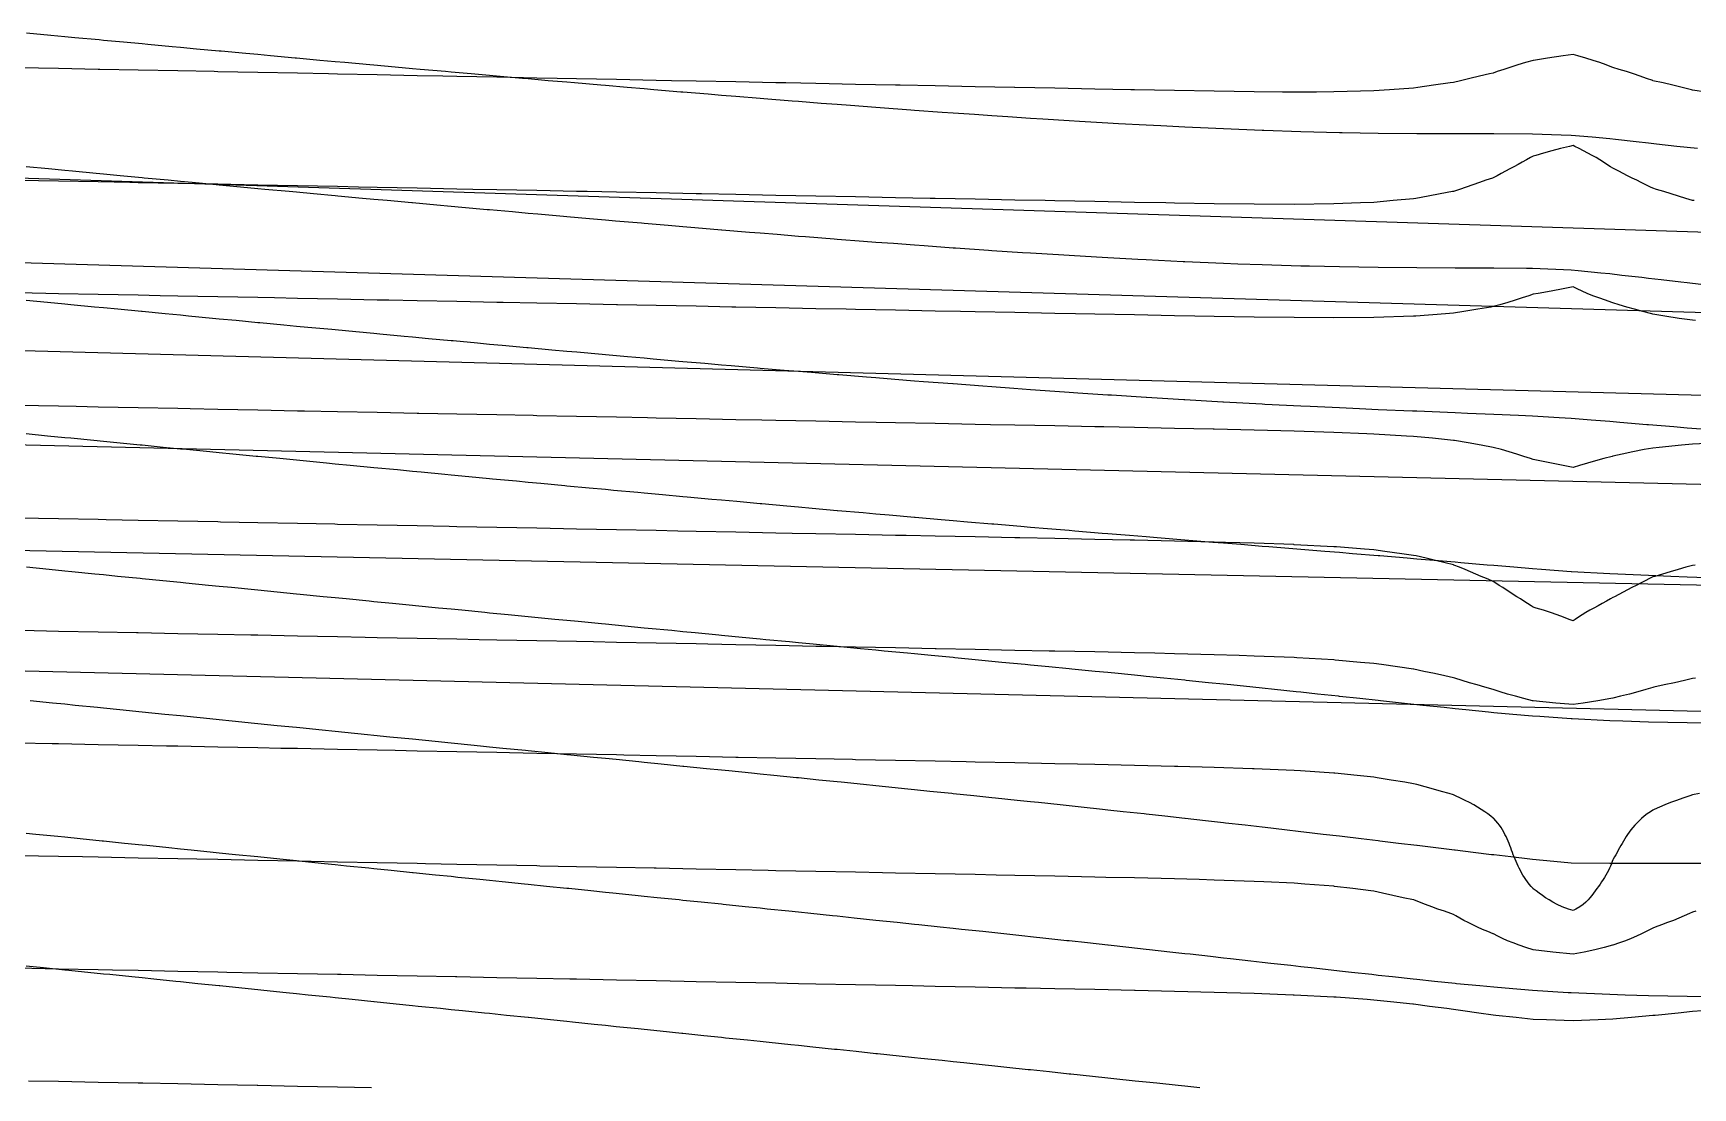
# Model space of a CAD drawing. Header units: metres. Extents: x 0 to 7092, y 40 to 458.
# Drawn here: x 3620.2 to 3710.5, y 40 to 97.4 of the extents above; entities that cross this region are included whole.
import ezdxf

# ---------------------------------------------------------------- set-up
doc = ezdxf.new("R2010")
doc.units = ezdxf.units.M

msp = doc.modelspace()

# ---------------------------------------------------------------- linework, layer by layer
at = {"layer": 'Contour_Level_15'}
msp.add_lwpolyline([(3711.216, 94.174), (3710.469, 94.283), (3710.41, 94.297), (3709.909, 94.42), (3709.394, 94.544), (3708.864, 94.667), (3708.315, 94.79), (3708.301, 94.793), (3707.968, 94.913), (3707.615, 95.036), (3707.25, 95.159), (3706.871, 95.282), (3706.476, 95.405), (3706.132, 95.509), (3706.083, 95.529), (3705.768, 95.652), (3705.43, 95.775), (3705.062, 95.898), (3704.661, 96.021), (3704.226, 96.144), (3703.964, 96.214), (3703.434, 96.144), (3702.578, 96.021), (3701.82, 95.898), (3701.796, 95.894), (3701.376, 95.775), (3700.965, 95.652), (3700.575, 95.529), (3700.203, 95.405), (3699.847, 95.282), (3699.628, 95.204), (3699.422, 95.159), (3698.877, 95.036), (3698.354, 94.913), (3697.851, 94.79), (3697.46, 94.691), (3697.279, 94.667), (3696.381, 94.544), (3695.516, 94.42), (3695.292, 94.388), (3693.977, 94.297), (3693.124, 94.237), (3690.956, 94.178), (3690.01, 94.174), (3688.788, 94.169), (3688.156, 94.174), (3686.62, 94.186), (3684.452, 94.217), (3682.284, 94.254), (3680.116, 94.294), (3679.921, 94.297), (3677.948, 94.335), (3675.779, 94.377), (3673.611, 94.42), (3673.589, 94.42), (3671.443, 94.463), (3669.275, 94.506), (3667.358, 94.544), (3667.107, 94.549), (3664.939, 94.591), (3662.771, 94.634), (3661.138, 94.667), (3660.603, 94.677), (3658.435, 94.72), (3656.267, 94.763), (3654.92, 94.79), (3654.099, 94.806), (3651.931, 94.849), (3649.763, 94.892), (3648.701, 94.913), (3647.595, 94.935), (3645.427, 94.978), (3643.258, 95.021), (3642.483, 95.036), (3641.09, 95.064), (3638.922, 95.107), (3636.754, 95.149), (3636.265, 95.159), (3634.586, 95.192), (3632.418, 95.235), (3630.25, 95.278), (3630.047, 95.282), (3628.082, 95.321), (3625.914, 95.364), (3623.828, 95.405), (3623.746, 95.407), (3621.578, 95.45), (3619.41, 95.493)], dxfattribs=at)
at = {"layer": 'Contour_Level_16'}
for points in [[(3710.731, 91.096), (3710.17, 91.156), (3709.608, 91.219), (3708.504, 91.342), (3708.068, 91.391), (3707.393, 91.465), (3706.274, 91.589), (3705.967, 91.622), (3705, 91.712), (3703.866, 91.816), (3703.312, 91.835), (3701.765, 91.886), (3699.664, 91.893), (3697.563, 91.892), (3695.462, 91.9), (3693.361, 91.922), (3691.411, 91.958), (3691.26, 91.961), (3689.159, 92.015), (3687.148, 92.081), (3687.057, 92.084), (3684.956, 92.167), (3684.123, 92.204), (3682.855, 92.261), (3681.546, 92.327), (3680.754, 92.367), (3679.24, 92.45), (3678.653, 92.483), (3677.117, 92.574), (3676.552, 92.607), (3675.125, 92.697), (3674.451, 92.739), (3673.229, 92.82), (3672.35, 92.878), (3671.41, 92.943), (3670.249, 93.023), (3669.65, 93.066), (3668.148, 93.174), (3667.94, 93.189), (3666.278, 93.312), (3666.046, 93.329), (3664.655, 93.435), (3663.945, 93.49), (3663.061, 93.559), (3661.844, 93.654), (3661.492, 93.682), (3659.948, 93.805), (3659.743, 93.821), (3658.43, 93.928), (3657.642, 93.992), (3656.928, 94.051), (3655.541, 94.166), (3655.441, 94.174), (3653.974, 94.297), (3653.44, 94.342), (3652.52, 94.42), (3651.339, 94.521), (3651.076, 94.544), (3649.646, 94.667), (3649.238, 94.702), (3648.227, 94.79), (3647.137, 94.885), (3646.816, 94.913), (3645.415, 95.036), (3645.035, 95.069), (3644.023, 95.159), (3642.934, 95.256), (3642.636, 95.282), (3641.258, 95.405), (3640.833, 95.443), (3639.887, 95.529), (3638.732, 95.632), (3638.52, 95.652), (3637.161, 95.775), (3636.631, 95.823), (3635.806, 95.898), (3634.53, 96.014), (3634.455, 96.021), (3633.11, 96.144), (3632.429, 96.207), (3631.769, 96.267), (3630.431, 96.39), (3630.328, 96.4), (3629.098, 96.514), (3628.227, 96.594), (3627.768, 96.637), (3626.441, 96.76), (3626.126, 96.789), (3625.117, 96.883), (3624.024, 96.985), (3623.796, 97.006), (3622.478, 97.129), (3621.923, 97.181), (3621.162, 97.252), (3619.848, 97.375)], [(3710.549, 88.264), (3710.469, 88.279), (3710.107, 88.387), (3709.7, 88.511), (3709.298, 88.634), (3708.898, 88.757), (3708.502, 88.88), (3708.301, 88.943), (3708.177, 89.003), (3707.925, 89.126), (3707.676, 89.249), (3707.428, 89.372), (3707.181, 89.495), (3706.936, 89.619), (3706.692, 89.742), (3706.449, 89.865), (3706.206, 89.988), (3706.132, 90.025), (3705.997, 90.111), (3705.807, 90.234), (3705.617, 90.357), (3705.422, 90.48), (3705.218, 90.604), (3705.002, 90.727), (3704.776, 90.85), (3704.542, 90.973), (3704.3, 91.096), (3704.055, 91.219), (3703.964, 91.265), (3703.778, 91.219), (3703.281, 91.096), (3702.806, 90.973), (3702.361, 90.85), (3701.948, 90.727), (3701.796, 90.679), (3701.655, 90.604), (3701.426, 90.48), (3701.199, 90.357), (3700.972, 90.234), (3700.746, 90.111), (3700.52, 89.988), (3700.292, 89.865), (3700.063, 89.742), (3699.832, 89.619), (3699.628, 89.511), (3699.584, 89.495), (3699.231, 89.372), (3698.875, 89.249), (3698.518, 89.126), (3698.157, 89.003), (3697.794, 88.88), (3697.46, 88.768), (3697.403, 88.757), (3696.745, 88.634), (3696.081, 88.511), (3695.41, 88.387), (3695.292, 88.366), (3694.178, 88.264), (3693.124, 88.169), (3692.402, 88.141), (3690.956, 88.086), (3688.788, 88.063), (3686.62, 88.072), (3684.452, 88.098), (3682.284, 88.133), (3681.81, 88.141), (3680.116, 88.171), (3677.948, 88.212), (3675.779, 88.254), (3675.26, 88.264), (3673.611, 88.297), (3671.443, 88.339), (3669.275, 88.382), (3669.003, 88.387), (3667.107, 88.425), (3664.939, 88.468), (3662.78, 88.511), (3662.771, 88.511), (3660.603, 88.554), (3658.435, 88.597), (3656.562, 88.634), (3656.267, 88.639), (3654.099, 88.682), (3651.931, 88.725), (3650.343, 88.757), (3649.763, 88.768), (3647.595, 88.811), (3645.427, 88.854), (3644.125, 88.88), (3643.258, 88.897), (3641.09, 88.94), (3638.922, 88.983), (3637.907, 89.003), (3636.754, 89.026), (3634.586, 89.069), (3632.418, 89.112), (3631.689, 89.126), (3630.25, 89.155), (3628.082, 89.198), (3625.914, 89.24), (3625.47, 89.249), (3623.746, 89.283), (3621.578, 89.326), (3619.41, 89.369)]]:
    msp.add_lwpolyline(points, dxfattribs=at)
at = {"layer": 'Contour_Level_17'}
for points in [[(3710.908, 83.709), (3710.17, 83.792), (3709.826, 83.832), (3708.768, 83.955), (3708.068, 84.037), (3707.704, 84.078), (3706.627, 84.201), (3705.967, 84.277), (3705.486, 84.324), (3704.25, 84.447), (3703.866, 84.486), (3701.765, 84.567), (3701.43, 84.571), (3699.664, 84.588), (3697.563, 84.594), (3695.462, 84.603), (3693.361, 84.623), (3691.26, 84.656), (3689.633, 84.694), (3689.159, 84.705), (3687.057, 84.768), (3685.73, 84.817), (3684.956, 84.845), (3682.855, 84.936), (3682.767, 84.94), (3680.754, 85.038), (3680.285, 85.063), (3678.653, 85.151), (3678.044, 85.186), (3676.552, 85.273), (3675.971, 85.309), (3674.451, 85.404), (3674.02, 85.432), (3672.35, 85.543), (3672.162, 85.556), (3670.382, 85.679), (3670.249, 85.688), (3668.667, 85.802), (3668.148, 85.839), (3666.999, 85.925), (3666.046, 85.996), (3665.369, 86.048), (3663.945, 86.157), (3663.772, 86.171), (3662.211, 86.294), (3661.844, 86.323), (3660.678, 86.417), (3659.743, 86.493), (3659.165, 86.541), (3657.67, 86.664), (3657.642, 86.666), (3656.201, 86.787), (3655.541, 86.842), (3654.745, 86.91), (3653.44, 87.021), (3653.3, 87.033), (3651.874, 87.156), (3651.339, 87.202), (3650.459, 87.279), (3649.238, 87.386), (3649.053, 87.402), (3647.66, 87.526), (3647.137, 87.572), (3646.275, 87.649), (3645.035, 87.759), (3644.896, 87.772), (3643.529, 87.895), (3642.934, 87.948), (3642.168, 88.018), (3640.833, 88.139), (3640.811, 88.141), (3639.464, 88.264), (3638.732, 88.331), (3638.121, 88.387), (3636.783, 88.511), (3636.631, 88.524), (3635.451, 88.634), (3634.53, 88.719), (3634.123, 88.757), (3632.799, 88.88), (3632.429, 88.914), (3631.48, 89.003), (3630.328, 89.111), (3630.163, 89.126), (3628.852, 89.249), (3628.227, 89.308), (3627.543, 89.372), (3626.236, 89.495), (3626.126, 89.506), (3624.934, 89.619), (3624.024, 89.705), (3623.634, 89.742), (3622.336, 89.865), (3621.923, 89.904), (3621.041, 89.988), (3619.822, 90.104)], [(3710.63, 81.739), (3710.469, 81.754), (3709.746, 81.862), (3708.963, 81.985), (3708.301, 82.094), (3708.246, 82.108), (3707.77, 82.231), (3707.317, 82.354), (3706.886, 82.477), (3706.474, 82.601), (3706.132, 82.707), (3706.083, 82.724), (3705.723, 82.847), (3705.377, 82.97), (3705.049, 83.093), (3704.741, 83.216), (3704.456, 83.339), (3704.194, 83.462), (3703.964, 83.581), (3703.422, 83.462), (3702.78, 83.339), (3702.063, 83.216), (3701.796, 83.173), (3701.569, 83.093), (3701.205, 82.97), (3700.82, 82.847), (3700.414, 82.724), (3699.986, 82.601), (3699.628, 82.502), (3699.491, 82.477), (3698.782, 82.354), (3698.028, 82.231), (3697.46, 82.144), (3697.022, 82.108), (3695.423, 81.985), (3695.292, 81.975), (3693.124, 81.907), (3690.956, 81.892), (3688.788, 81.904), (3686.62, 81.931), (3684.452, 81.966), (3683.395, 81.985), (3682.284, 82.005), (3680.116, 82.046), (3677.948, 82.088), (3676.897, 82.108), (3675.779, 82.13), (3673.611, 82.173), (3671.443, 82.215), (3670.645, 82.231), (3669.275, 82.258), (3667.107, 82.301), (3664.939, 82.344), (3664.422, 82.354), (3662.771, 82.387), (3660.603, 82.43), (3658.435, 82.473), (3658.203, 82.477), (3656.267, 82.516), (3654.099, 82.559), (3651.985, 82.601), (3651.931, 82.602), (3649.763, 82.645), (3647.595, 82.688), (3645.767, 82.724), (3645.427, 82.73), (3643.258, 82.773), (3641.09, 82.816), (3639.549, 82.847), (3638.922, 82.859), (3636.754, 82.902), (3634.586, 82.945), (3633.33, 82.97), (3632.418, 82.988), (3630.25, 83.031), (3628.082, 83.074), (3627.112, 83.093), (3625.914, 83.117), (3623.746, 83.16), (3621.578, 83.203), (3620.894, 83.216), (3619.41, 83.246)]]:
    msp.add_lwpolyline(points, dxfattribs=at)
at = {"layer": 'Contour_Level_18'}
for points in [[(3710.943, 75.829), (3710.17, 75.892), (3709.449, 75.952), (3708.068, 76.068), (3707.981, 76.075), (3706.503, 76.198), (3705.967, 76.243), (3704.952, 76.321), (3703.866, 76.405), (3703.215, 76.444), (3701.765, 76.531), (3700.994, 76.568), (3699.664, 76.63), (3698.226, 76.691), (3697.563, 76.718), (3695.462, 76.804), (3695.239, 76.814), (3693.361, 76.892), (3692.354, 76.937), (3691.26, 76.985), (3689.67, 77.06), (3689.159, 77.084), (3687.197, 77.183), (3687.057, 77.19), (3684.956, 77.304), (3684.915, 77.306), (3682.855, 77.425), (3682.786, 77.429), (3680.772, 77.553), (3680.754, 77.554), (3678.861, 77.676), (3678.653, 77.689), (3677.027, 77.799), (3676.552, 77.831), (3675.257, 77.922), (3674.451, 77.979), (3673.54, 78.045), (3672.35, 78.132), (3671.866, 78.168), (3670.249, 78.29), (3670.231, 78.291), (3668.642, 78.414), (3668.148, 78.453), (3667.079, 78.538), (3666.046, 78.619), (3665.54, 78.661), (3664.024, 78.784), (3663.945, 78.79), (3662.536, 78.907), (3661.844, 78.964), (3661.064, 79.03), (3659.743, 79.141), (3659.605, 79.153), (3658.168, 79.276), (3657.642, 79.321), (3656.743, 79.399), (3655.541, 79.504), (3655.328, 79.523), (3653.928, 79.646), (3653.44, 79.689), (3652.539, 79.769), (3651.339, 79.875), (3651.156, 79.892), (3649.786, 80.015), (3649.238, 80.064), (3648.424, 80.138), (3647.137, 80.255), (3647.066, 80.261), (3645.72, 80.384), (3645.035, 80.447), (3644.379, 80.508), (3643.042, 80.631), (3642.934, 80.641), (3641.714, 80.754), (3640.833, 80.835), (3640.389, 80.877), (3639.07, 81), (3638.732, 81.032), (3637.756, 81.123), (3636.631, 81.229), (3636.445, 81.246), (3635.14, 81.369), (3634.53, 81.427), (3633.838, 81.492), (3632.538, 81.616), (3632.429, 81.626), (3631.244, 81.739), (3630.328, 81.826), (3629.952, 81.862), (3628.663, 81.985), (3628.227, 82.027), (3627.377, 82.108), (3626.126, 82.228), (3626.093, 82.231), (3624.812, 82.354), (3624.024, 82.43), (3623.534, 82.477), (3622.257, 82.601), (3621.923, 82.633), (3620.983, 82.724), (3619.822, 82.836)], [(3711.961, 75.09), (3710.469, 75.024), (3709.865, 74.967), (3708.645, 74.844), (3708.301, 74.807), (3707.834, 74.721), (3707.211, 74.598), (3706.63, 74.474), (3706.132, 74.362), (3706.095, 74.351), (3705.641, 74.228), (3705.191, 74.105), (3704.747, 73.982), (3704.316, 73.859), (3703.964, 73.754), (3703.434, 73.859), (3702.799, 73.982), (3702.163, 74.105), (3701.796, 74.177), (3701.649, 74.228), (3701.284, 74.351), (3700.9, 74.474), (3700.498, 74.598), (3700.075, 74.721), (3699.628, 74.844), (3699.627, 74.844), (3698.968, 74.967), (3698.264, 75.09), (3697.512, 75.213), (3697.46, 75.221), (3696.328, 75.336), (3695.292, 75.436), (3694.91, 75.459), (3693.124, 75.567), (3692.752, 75.583), (3690.956, 75.656), (3689.346, 75.706), (3688.788, 75.723), (3686.62, 75.778), (3684.452, 75.827), (3684.383, 75.829), (3682.284, 75.874), (3680.116, 75.918), (3678.444, 75.952), (3677.948, 75.962), (3675.779, 76.005), (3673.611, 76.049), (3672.273, 76.075), (3671.443, 76.092), (3669.275, 76.135), (3667.107, 76.177), (3666.062, 76.198), (3664.939, 76.22), (3662.771, 76.263), (3660.603, 76.306), (3659.845, 76.321), (3658.435, 76.349), (3656.267, 76.392), (3654.099, 76.435), (3653.627, 76.444), (3651.931, 76.478), (3649.763, 76.521), (3647.595, 76.564), (3647.409, 76.568), (3645.427, 76.607), (3643.258, 76.65), (3641.191, 76.691), (3641.09, 76.693), (3638.922, 76.736), (3636.754, 76.779), (3634.972, 76.814), (3634.586, 76.821), (3632.418, 76.864), (3630.25, 76.907), (3628.754, 76.937), (3628.082, 76.95), (3625.914, 76.993), (3623.746, 77.036), (3622.536, 77.06), (3621.578, 77.079), (3619.41, 77.122)]]:
    msp.add_lwpolyline(points, dxfattribs=at)
at = {"layer": 'Contour_Level_19'}
for points in [[(3386.6, 96.997), (5157.424, 40)], [(3712.271, 67.704), (3710.17, 67.789), (3709.278, 67.826), (3708.068, 67.876), (3706.411, 67.949), (3705.967, 67.969), (3703.89, 68.072), (3703.866, 68.073), (3702.252, 68.195), (3701.765, 68.232), (3700.746, 68.318), (3699.664, 68.41), (3699.295, 68.441), (3697.856, 68.565), (3697.563, 68.589), (3696.407, 68.688), (3695.462, 68.767), (3694.942, 68.811), (3693.46, 68.934), (3693.361, 68.942), (3691.965, 69.057), (3691.26, 69.115), (3690.457, 69.18), (3689.159, 69.285), (3688.939, 69.303), (3687.418, 69.426), (3687.057, 69.455), (3685.896, 69.55), (3684.956, 69.625), (3684.374, 69.673), (3682.855, 69.796), (3682.852, 69.796), (3681.345, 69.919), (3680.754, 69.967), (3679.842, 70.042), (3678.653, 70.14), (3678.345, 70.165), (3676.86, 70.288), (3676.552, 70.314), (3675.388, 70.411), (3674.451, 70.49), (3673.924, 70.535), (3672.468, 70.658), (3672.35, 70.668), (3671.029, 70.781), (3670.249, 70.847), (3669.597, 70.904), (3668.172, 71.027), (3668.148, 71.029), (3666.763, 71.15), (3666.046, 71.213), (3665.361, 71.273), (3663.964, 71.396), (3663.945, 71.398), (3662.583, 71.52), (3661.844, 71.585), (3661.206, 71.643), (3659.835, 71.766), (3659.743, 71.774), (3658.476, 71.889), (3657.642, 71.964), (3657.122, 72.012), (3655.773, 72.135), (3655.541, 72.156), (3654.434, 72.258), (3653.44, 72.35), (3653.098, 72.381), (3651.769, 72.505), (3651.339, 72.544), (3650.445, 72.628), (3649.238, 72.74), (3649.125, 72.751), (3647.813, 72.874), (3647.137, 72.937), (3646.503, 72.997), (3645.197, 73.12), (3645.035, 73.135), (3643.898, 73.243), (3642.934, 73.334), (3642.6, 73.366), (3641.307, 73.489), (3640.833, 73.535), (3640.018, 73.613), (3638.732, 73.736), (3638.73, 73.736), (3637.448, 73.859), (3636.631, 73.937), (3636.168, 73.982), (3634.89, 74.105), (3634.53, 74.14), (3633.616, 74.228), (3632.429, 74.343), (3632.343, 74.351), (3631.074, 74.474), (3630.328, 74.547), (3629.807, 74.598), (3628.542, 74.721), (3628.227, 74.751), (3627.279, 74.844), (3626.126, 74.956), (3626.017, 74.967), (3624.759, 75.09), (3624.024, 75.162), (3623.502, 75.213), (3622.246, 75.336), (3621.923, 75.368), (3620.992, 75.459), (3619.822, 75.574)], [(3710.605, 68.441), (3710.469, 68.421), (3710.105, 68.318), (3709.675, 68.195), (3709.251, 68.072), (3708.832, 67.949), (3708.418, 67.826), (3708.301, 67.791), (3708.125, 67.703), (3707.882, 67.58), (3707.64, 67.456), (3707.401, 67.333), (3707.163, 67.21), (3706.925, 67.087), (3706.688, 66.964), (3706.452, 66.841), (3706.216, 66.718), (3706.132, 66.674), (3705.995, 66.595), (3705.777, 66.471), (3705.552, 66.348), (3705.325, 66.225), (3705.098, 66.102), (3704.875, 65.979), (3704.66, 65.856), (3704.454, 65.733), (3704.26, 65.61), (3704.081, 65.486), (3703.964, 65.399), (3703.76, 65.486), (3703.444, 65.61), (3703.099, 65.733), (3702.733, 65.856), (3702.35, 65.979), (3701.959, 66.102), (3701.796, 66.153), (3701.684, 66.225), (3701.491, 66.348), (3701.297, 66.471), (3701.103, 66.595), (3700.909, 66.718), (3700.715, 66.841), (3700.523, 66.964), (3700.332, 67.087), (3700.142, 67.21), (3699.953, 67.333), (3699.764, 67.456), (3699.628, 67.545), (3699.549, 67.58), (3699.263, 67.703), (3698.976, 67.826), (3698.685, 67.949), (3698.392, 68.072), (3698.095, 68.195), (3697.794, 68.318), (3697.489, 68.441), (3697.46, 68.453), (3697.001, 68.565), (3696.488, 68.688), (3695.968, 68.811), (3695.441, 68.934), (3695.292, 68.968), (3694.645, 69.057), (3693.736, 69.18), (3693.124, 69.262), (3692.618, 69.303), (3691.091, 69.426), (3690.956, 69.437), (3688.788, 69.549), (3688.782, 69.55), (3686.62, 69.628), (3685.067, 69.673), (3684.452, 69.69), (3682.284, 69.743), (3680.116, 69.791), (3679.882, 69.796), (3677.948, 69.836), (3675.779, 69.881), (3673.882, 69.919), (3673.611, 69.924), (3671.443, 69.968), (3669.275, 70.011), (3667.699, 70.042), (3667.107, 70.054), (3664.939, 70.097), (3662.771, 70.14), (3661.486, 70.165), (3660.603, 70.183), (3658.435, 70.226), (3656.267, 70.269), (3655.269, 70.288), (3654.099, 70.311), (3651.931, 70.354), (3649.763, 70.397), (3649.051, 70.411), (3647.595, 70.44), (3645.427, 70.483), (3643.258, 70.526), (3642.832, 70.535), (3641.09, 70.569), (3638.922, 70.612), (3636.754, 70.655), (3636.614, 70.658), (3634.586, 70.698), (3632.418, 70.741), (3630.396, 70.781), (3630.25, 70.784), (3628.082, 70.827), (3625.914, 70.87), (3624.178, 70.904), (3623.746, 70.912), (3621.578, 70.955), (3619.41, 70.998)]]:
    msp.add_lwpolyline(points, dxfattribs=at)
at = {"layer": 'Contour_Level_20'}
for points in [[(3386.6, 91.76), (5141.495, 40)], [(3712.096, 59.823), (3710.17, 59.855), (3708.068, 59.901), (3706.679, 59.946), (3705.967, 59.969), (3703.926, 60.069), (3703.866, 60.072), (3702.162, 60.192), (3701.765, 60.22), (3700.699, 60.315), (3699.664, 60.408), (3699.359, 60.438), (3698.136, 60.562), (3697.563, 60.619), (3696.948, 60.685), (3695.787, 60.808), (3695.462, 60.842), (3694.643, 60.931), (3693.5, 61.054), (3693.361, 61.069), (3692.36, 61.177), (3691.26, 61.296), (3691.215, 61.3), (3690.062, 61.423), (3689.159, 61.519), (3688.9, 61.547), (3687.727, 61.67), (3687.057, 61.74), (3686.544, 61.793), (3685.35, 61.916), (3684.956, 61.956), (3684.143, 62.039), (3682.928, 62.162), (3682.855, 62.17), (3681.7, 62.285), (3680.754, 62.38), (3680.465, 62.408), (3679.22, 62.532), (3678.653, 62.587), (3677.967, 62.655), (3676.708, 62.778), (3676.552, 62.793), (3675.443, 62.901), (3674.451, 62.997), (3674.172, 63.024), (3672.898, 63.147), (3672.35, 63.2), (3671.62, 63.27), (3670.339, 63.393), (3670.249, 63.402), (3669.056, 63.517), (3668.148, 63.604), (3667.772, 63.64), (3666.487, 63.763), (3666.046, 63.805), (3665.201, 63.886), (3663.945, 64.006), (3663.915, 64.009), (3662.63, 64.132), (3661.844, 64.207), (3661.345, 64.255), (3660.061, 64.378), (3659.743, 64.409), (3658.779, 64.502), (3657.642, 64.611), (3657.497, 64.625), (3656.218, 64.748), (3655.541, 64.813), (3654.94, 64.871), (3653.662, 64.994), (3653.44, 65.015), (3652.388, 65.117), (3651.339, 65.219), (3651.115, 65.24), (3649.844, 65.363), (3649.238, 65.422), (3648.575, 65.486), (3647.307, 65.61), (3647.137, 65.626), (3646.042, 65.733), (3645.035, 65.831), (3644.778, 65.856), (3643.516, 65.979), (3642.934, 66.036), (3642.256, 66.102), (3640.998, 66.225), (3640.833, 66.241), (3639.742, 66.348), (3638.732, 66.447), (3638.487, 66.471), (3637.234, 66.595), (3636.631, 66.654), (3635.983, 66.718), (3634.733, 66.841), (3634.53, 66.861), (3633.485, 66.964), (3632.429, 67.068), (3632.238, 67.087), (3630.993, 67.21), (3630.328, 67.276), (3629.749, 67.333), (3628.507, 67.456), (3628.227, 67.484), (3627.266, 67.58), (3626.126, 67.693), (3626.026, 67.703), (3624.788, 67.826), (3624.024, 67.902), (3623.551, 67.949), (3622.315, 68.072), (3621.923, 68.111), (3621.081, 68.195), (3619.847, 68.318)], [(3710.623, 62.285), (3710.469, 62.264), (3710.03, 62.162), (3709.486, 62.039), (3708.927, 61.916), (3708.352, 61.793), (3708.301, 61.782), (3707.927, 61.67), (3707.494, 61.547), (3707.035, 61.423), (3706.551, 61.3), (3706.132, 61.199), (3706.016, 61.177), (3705.306, 61.054), (3704.525, 60.931), (3703.964, 60.849), (3703.036, 60.931), (3701.796, 61.047), (3701.768, 61.054), (3701.284, 61.177), (3700.827, 61.3), (3700.398, 61.423), (3699.996, 61.547), (3699.628, 61.667), (3699.619, 61.67), (3699.175, 61.793), (3698.745, 61.916), (3698.329, 62.039), (3697.927, 62.162), (3697.538, 62.285), (3697.46, 62.31), (3696.997, 62.408), (3696.422, 62.532), (3695.857, 62.655), (3695.301, 62.778), (3695.292, 62.78), (3694.422, 62.901), (3693.545, 63.024), (3693.124, 63.083), (3692.406, 63.147), (3691.021, 63.27), (3690.956, 63.276), (3688.944, 63.393), (3688.788, 63.403), (3686.62, 63.491), (3685.806, 63.517), (3684.452, 63.559), (3682.284, 63.615), (3681.212, 63.64), (3680.116, 63.665), (3677.948, 63.712), (3675.779, 63.756), (3675.466, 63.763), (3673.611, 63.8), (3671.443, 63.844), (3669.332, 63.886), (3669.275, 63.887), (3667.107, 63.93), (3664.939, 63.973), (3663.127, 64.009), (3662.771, 64.016), (3660.603, 64.059), (3658.435, 64.102), (3656.91, 64.132), (3656.267, 64.145), (3654.099, 64.188), (3651.931, 64.231), (3650.692, 64.255), (3649.763, 64.274), (3647.595, 64.317), (3645.427, 64.36), (3644.474, 64.378), (3643.258, 64.402), (3641.09, 64.445), (3638.922, 64.488), (3638.256, 64.502), (3636.754, 64.531), (3634.586, 64.574), (3632.418, 64.617), (3632.038, 64.625), (3630.25, 64.66), (3628.082, 64.703), (3625.914, 64.746), (3625.819, 64.748), (3623.746, 64.789), (3621.578, 64.832), (3619.601, 64.871)]]:
    msp.add_lwpolyline(points, dxfattribs=at)
at = {"layer": 'Contour_Level_21'}
for points in [[(2418.3, 91.479), (4565.815, 40)], [(3386.6, 86.315), (5125.999, 40)], [(3712.271, 52.205), (3710.17, 52.203), (3708.068, 52.2), (3705.967, 52.201), (3703.866, 52.224), (3702.914, 52.312), (3701.765, 52.418), (3701.618, 52.435), (3700.581, 52.559), (3699.664, 52.666), (3699.538, 52.682), (3698.527, 52.805), (3697.563, 52.922), (3697.511, 52.928), (3696.503, 53.051), (3695.492, 53.174), (3695.462, 53.178), (3694.478, 53.297), (3693.462, 53.42), (3693.361, 53.433), (3692.437, 53.544), (3691.41, 53.667), (3691.26, 53.685), (3690.371, 53.79), (3689.328, 53.913), (3689.159, 53.933), (3688.273, 54.036), (3687.213, 54.159), (3687.057, 54.177), (3686.138, 54.282), (3685.059, 54.405), (3684.956, 54.417), (3683.965, 54.529), (3682.867, 54.652), (3682.855, 54.653), (3681.753, 54.775), (3680.754, 54.885), (3680.635, 54.898), (3679.502, 55.021), (3678.653, 55.113), (3678.365, 55.144), (3677.216, 55.267), (3676.552, 55.338), (3676.061, 55.39), (3674.897, 55.514), (3674.451, 55.561), (3673.726, 55.637), (3672.549, 55.76), (3672.35, 55.781), (3671.364, 55.883), (3670.249, 55.998), (3670.175, 56.006), (3668.979, 56.129), (3668.148, 56.215), (3667.779, 56.252), (3666.574, 56.375), (3666.046, 56.429), (3665.365, 56.498), (3664.153, 56.622), (3663.945, 56.643), (3662.938, 56.745), (3661.844, 56.855), (3661.72, 56.868), (3660.499, 56.991), (3659.743, 57.067), (3659.276, 57.114), (3658.052, 57.237), (3657.642, 57.278), (3656.826, 57.36), (3655.598, 57.483), (3655.541, 57.489), (3654.37, 57.607), (3653.44, 57.7), (3653.141, 57.73), (3651.911, 57.853), (3651.339, 57.91), (3650.681, 57.976), (3649.451, 58.099), (3649.238, 58.12), (3648.221, 58.222), (3647.137, 58.331), (3646.99, 58.345), (3645.76, 58.468), (3645.035, 58.541), (3644.529, 58.592), (3643.299, 58.715), (3642.934, 58.751), (3642.07, 58.838), (3640.841, 58.961), (3640.833, 58.962), (3639.612, 59.084), (3638.732, 59.172), (3638.384, 59.207), (3637.157, 59.33), (3636.631, 59.383), (3635.93, 59.453), (3634.704, 59.577), (3634.53, 59.594), (3633.478, 59.7), (3632.429, 59.805), (3632.253, 59.823), (3631.029, 59.946), (3630.328, 60.017), (3629.806, 60.069), (3628.583, 60.192), (3628.227, 60.228), (3627.361, 60.315), (3626.14, 60.438), (3626.126, 60.44), (3624.92, 60.562), (3624.024, 60.652), (3623.7, 60.685), (3622.481, 60.808), (3621.923, 60.864), (3621.263, 60.931), (3620.045, 61.054)], [(3710.837, 56.006), (3710.469, 55.933), (3710.313, 55.883), (3709.946, 55.76), (3709.599, 55.637), (3709.27, 55.514), (3708.958, 55.39), (3708.664, 55.267), (3708.385, 55.144), (3708.301, 55.105), (3708.173, 55.021), (3708, 54.898), (3707.841, 54.775), (3707.695, 54.652), (3707.56, 54.529), (3707.436, 54.405), (3707.321, 54.282), (3707.214, 54.159), (3707.115, 54.036), (3707.023, 53.913), (3706.937, 53.79), (3706.855, 53.667), (3706.778, 53.544), (3706.703, 53.42), (3706.632, 53.297), (3706.563, 53.174), (3706.494, 53.051), (3706.427, 52.928), (3706.359, 52.805), (3706.291, 52.682), (3706.222, 52.559), (3706.151, 52.435), (3706.132, 52.405), (3706.098, 52.312), (3706.051, 52.189), (3706.002, 52.066), (3705.949, 51.943), (3705.891, 51.82), (3705.827, 51.697), (3705.758, 51.574), (3705.684, 51.45), (3705.605, 51.327), (3705.522, 51.204), (3705.436, 51.081), (3705.348, 50.958), (3705.259, 50.835), (3705.169, 50.712), (3705.078, 50.589), (3704.984, 50.465), (3704.886, 50.342), (3704.78, 50.219), (3704.657, 50.096), (3704.51, 49.973), (3704.333, 49.85), (3704.121, 49.727), (3703.964, 49.647), (3703.712, 49.727), (3703.376, 49.85), (3703.097, 49.973), (3702.862, 50.096), (3702.659, 50.219), (3702.473, 50.342), (3702.297, 50.465), (3702.124, 50.589), (3701.954, 50.712), (3701.796, 50.828), (3701.79, 50.835), (3701.685, 50.958), (3701.585, 51.081), (3701.492, 51.204), (3701.404, 51.327), (3701.321, 51.45), (3701.243, 51.574), (3701.17, 51.697), (3701.101, 51.82), (3701.036, 51.943), (3700.975, 52.066), (3700.918, 52.189), (3700.864, 52.312), (3700.813, 52.435), (3700.764, 52.559), (3700.717, 52.682), (3700.671, 52.805), (3700.625, 52.928), (3700.579, 53.051), (3700.533, 53.174), (3700.485, 53.297), (3700.434, 53.42), (3700.382, 53.544), (3700.325, 53.667), (3700.264, 53.79), (3700.198, 53.913), (3700.126, 54.036), (3700.048, 54.159), (3699.962, 54.282), (3699.867, 54.405), (3699.764, 54.529), (3699.649, 54.652), (3699.628, 54.673), (3699.499, 54.775), (3699.335, 54.898), (3699.159, 55.021), (3698.973, 55.144), (3698.775, 55.267), (3698.564, 55.39), (3698.339, 55.514), (3698.101, 55.637), (3697.847, 55.76), (3697.578, 55.883), (3697.46, 55.935), (3697.226, 56.006), (3696.809, 56.129), (3696.377, 56.252), (3695.928, 56.375), (3695.462, 56.498), (3695.292, 56.542), (3694.823, 56.622), (3694.079, 56.745), (3693.318, 56.868), (3693.124, 56.899), (3692.222, 56.991), (3691.001, 57.114), (3690.956, 57.119), (3689.143, 57.237), (3688.788, 57.26), (3686.62, 57.358), (3686.535, 57.36), (3684.452, 57.43), (3682.47, 57.483), (3682.284, 57.489), (3680.116, 57.54), (3677.948, 57.587), (3677.015, 57.607), (3675.779, 57.632), (3673.611, 57.677), (3671.443, 57.72), (3670.959, 57.73), (3669.275, 57.763), (3667.107, 57.806), (3664.939, 57.849), (3664.766, 57.853), (3662.771, 57.892), (3660.603, 57.935), (3658.552, 57.976), (3658.435, 57.978), (3656.267, 58.021), (3654.099, 58.064), (3652.334, 58.099), (3651.931, 58.107), (3649.763, 58.15), (3647.595, 58.193), (3646.116, 58.222), (3645.427, 58.236), (3643.258, 58.279), (3641.09, 58.322), (3639.898, 58.345), (3638.922, 58.365), (3636.754, 58.408), (3634.586, 58.451), (3633.68, 58.468), (3632.418, 58.493), (3630.25, 58.536), (3628.082, 58.579), (3627.461, 58.592), (3625.914, 58.622), (3623.746, 58.665), (3621.578, 58.708), (3621.243, 58.715), (3619.41, 58.751)]]:
    msp.add_lwpolyline(points, dxfattribs=at)
at = {"layer": 'Contour_Level_22'}
for points in [[(3386.6, 80.452), (5110.368, 40)], [(3712.271, 44.949), (3710.17, 44.975), (3708.068, 45.013), (3706.793, 45.048), (3705.967, 45.071), (3703.866, 45.161), (3703.709, 45.171), (3701.766, 45.294), (3701.765, 45.294), (3700.271, 45.417), (3699.664, 45.468), (3698.903, 45.541), (3697.626, 45.664), (3697.563, 45.67), (3696.438, 45.787), (3695.462, 45.889), (3695.269, 45.91), (3694.137, 46.033), (3693.361, 46.118), (3693.015, 46.156), (3691.909, 46.279), (3691.26, 46.352), (3690.808, 46.402), (3689.713, 46.526), (3689.159, 46.588), (3688.619, 46.649), (3687.527, 46.772), (3687.057, 46.825), (3686.432, 46.895), (3685.337, 47.018), (3684.956, 47.061), (3684.238, 47.141), (3683.137, 47.264), (3682.855, 47.296), (3682.029, 47.387), (3680.92, 47.511), (3680.754, 47.529), (3679.804, 47.634), (3678.686, 47.757), (3678.653, 47.76), (3677.558, 47.88), (3676.552, 47.99), (3676.429, 48.003), (3675.292, 48.126), (3674.451, 48.217), (3674.153, 48.249), (3673.006, 48.372), (3672.35, 48.443), (3671.856, 48.495), (3670.701, 48.619), (3670.249, 48.667), (3669.541, 48.742), (3668.377, 48.865), (3668.148, 48.889), (3667.208, 48.988), (3666.046, 49.11), (3666.037, 49.111), (3664.86, 49.234), (3663.945, 49.33), (3663.681, 49.357), (3662.498, 49.48), (3661.844, 49.548), (3661.312, 49.604), (3660.123, 49.727), (3659.743, 49.766), (3658.932, 49.85), (3657.739, 49.973), (3657.642, 49.983), (3656.543, 50.096), (3655.541, 50.199), (3655.345, 50.219), (3654.146, 50.342), (3653.44, 50.415), (3652.945, 50.465), (3651.743, 50.589), (3651.339, 50.63), (3650.539, 50.712), (3649.334, 50.835), (3649.238, 50.845), (3648.129, 50.958), (3647.137, 51.059), (3646.922, 51.081), (3645.715, 51.204), (3645.035, 51.273), (3644.507, 51.327), (3643.299, 51.45), (3642.934, 51.488), (3642.091, 51.574), (3640.882, 51.697), (3640.833, 51.702), (3639.673, 51.82), (3638.732, 51.916), (3638.464, 51.943), (3637.255, 52.066), (3636.631, 52.13), (3636.046, 52.189), (3634.837, 52.312), (3634.53, 52.344), (3633.628, 52.435), (3632.429, 52.558), (3632.419, 52.559), (3631.211, 52.682), (3630.328, 52.772), (3630.002, 52.805), (3628.794, 52.928), (3628.227, 52.986), (3627.587, 53.051), (3626.379, 53.174), (3626.126, 53.2), (3625.173, 53.297), (3624.024, 53.414), (3623.966, 53.42), (3622.76, 53.544), (3621.923, 53.629), (3621.555, 53.667), (3620.35, 53.79), (3619.822, 53.844)], [(3710.647, 49.604), (3710.469, 49.561), (3710.292, 49.48), (3710.013, 49.357), (3709.724, 49.234), (3709.424, 49.111), (3709.11, 48.988), (3708.782, 48.865), (3708.439, 48.742), (3708.301, 48.694), (3708.168, 48.619), (3707.938, 48.495), (3707.69, 48.372), (3707.422, 48.249), (3707.133, 48.126), (3706.821, 48.003), (3706.484, 47.88), (3706.132, 47.761), (3706.117, 47.757), (3705.661, 47.634), (3705.145, 47.511), (3704.563, 47.387), (3703.964, 47.274), (3702.858, 47.387), (3701.796, 47.508), (3701.789, 47.511), (3701.395, 47.634), (3701.033, 47.757), (3700.702, 47.88), (3700.399, 48.003), (3700.122, 48.126), (3699.869, 48.249), (3699.639, 48.372), (3699.628, 48.378), (3699.338, 48.495), (3699.048, 48.619), (3698.774, 48.742), (3698.514, 48.865), (3698.266, 48.988), (3698.031, 49.111), (3697.806, 49.234), (3697.591, 49.357), (3697.46, 49.435), (3697.324, 49.48), (3696.966, 49.604), (3696.617, 49.727), (3696.277, 49.85), (3695.945, 49.973), (3695.619, 50.096), (3695.3, 50.219), (3695.292, 50.222), (3694.73, 50.342), (3694.16, 50.465), (3693.596, 50.589), (3693.124, 50.692), (3692.969, 50.712), (3691.979, 50.835), (3690.995, 50.958), (3690.956, 50.963), (3689.373, 51.081), (3688.788, 51.125), (3687.147, 51.204), (3686.62, 51.23), (3684.452, 51.305), (3683.635, 51.327), (3682.284, 51.365), (3680.116, 51.416), (3678.545, 51.45), (3677.948, 51.464), (3675.779, 51.509), (3673.611, 51.553), (3672.581, 51.574), (3671.443, 51.596), (3669.275, 51.64), (3667.107, 51.683), (3666.405, 51.697), (3664.939, 51.726), (3662.771, 51.769), (3660.603, 51.812), (3660.193, 51.82), (3658.435, 51.855), (3656.267, 51.898), (3654.099, 51.941), (3653.976, 51.943), (3651.931, 51.983), (3649.763, 52.026), (3647.758, 52.066), (3647.595, 52.069), (3645.427, 52.112), (3643.258, 52.155), (3641.54, 52.189), (3641.09, 52.198), (3638.922, 52.241), (3636.754, 52.284), (3635.321, 52.312), (3634.586, 52.327), (3632.418, 52.37), (3630.25, 52.413), (3629.103, 52.435), (3628.082, 52.456), (3625.914, 52.499), (3623.746, 52.542), (3622.885, 52.559), (3621.578, 52.584), (3619.41, 52.627)]]:
    msp.add_lwpolyline(points, dxfattribs=at)
at = {"layer": 'Contour_Level_23'}
for points in [[(3386.6, 74.05), (5037.402, 40)], [(3710.99, 44.186), (3710.469, 44.147), (3709.675, 44.063), (3708.424, 43.94), (3708.301, 43.928), (3707.141, 43.817), (3706.132, 43.728), (3705.324, 43.694), (3703.964, 43.639), (3702.516, 43.694), (3701.796, 43.721), (3700.877, 43.817), (3699.773, 43.94), (3699.628, 43.957), (3698.834, 44.063), (3697.971, 44.186), (3697.46, 44.264), (3697.096, 44.309), (3696.154, 44.432), (3695.292, 44.552), (3695.254, 44.556), (3694.042, 44.679), (3693.124, 44.776), (3692.762, 44.802), (3691.086, 44.925), (3690.956, 44.935), (3688.788, 45.046), (3688.734, 45.048), (3686.62, 45.128), (3685.142, 45.171), (3684.452, 45.192), (3682.284, 45.246), (3680.145, 45.294), (3680.116, 45.295), (3677.948, 45.341), (3675.779, 45.386), (3674.211, 45.417), (3673.611, 45.43), (3671.443, 45.473), (3669.275, 45.516), (3668.045, 45.541), (3667.107, 45.559), (3664.939, 45.602), (3662.771, 45.645), (3661.835, 45.664), (3660.603, 45.688), (3658.435, 45.731), (3656.267, 45.774), (3655.618, 45.787), (3654.099, 45.817), (3651.931, 45.86), (3649.763, 45.903), (3649.4, 45.91), (3647.595, 45.946), (3645.427, 45.989), (3643.258, 46.032), (3643.182, 46.033), (3641.09, 46.074), (3638.922, 46.117), (3636.963, 46.156), (3636.754, 46.16), (3634.586, 46.203), (3632.418, 46.246), (3630.745, 46.279), (3630.25, 46.289), (3628.082, 46.332), (3625.914, 46.375), (3624.527, 46.402), (3623.746, 46.418), (3621.578, 46.461), (3619.41, 46.504)], [(3683.669, 40), (3682.855, 40.085), (3682.492, 40.123), (3681.321, 40.246), (3680.754, 40.306), (3680.152, 40.369), (3678.986, 40.492), (3678.653, 40.528), (3677.821, 40.616), (3676.657, 40.739), (3676.552, 40.75), (3675.492, 40.862), (3674.451, 40.972), (3674.328, 40.985), (3673.161, 41.108), (3672.35, 41.194), (3671.995, 41.231), (3670.827, 41.354), (3670.249, 41.415), (3669.658, 41.477), (3668.487, 41.601), (3668.148, 41.636), (3667.314, 41.724), (3666.141, 41.847), (3666.046, 41.857), (3664.964, 41.97), (3663.945, 42.077), (3663.787, 42.093), (3662.607, 42.216), (3661.844, 42.296), (3661.426, 42.339), (3660.243, 42.462), (3659.743, 42.514), (3659.058, 42.586), (3657.872, 42.709), (3657.642, 42.733), (3656.685, 42.832), (3655.541, 42.95), (3655.496, 42.955), (3654.306, 43.078), (3653.44, 43.168), (3653.114, 43.201), (3651.922, 43.324), (3651.339, 43.385), (3650.728, 43.447), (3649.534, 43.571), (3649.238, 43.601), (3648.339, 43.694), (3647.143, 43.817), (3647.137, 43.817), (3645.946, 43.94), (3645.035, 44.034), (3644.749, 44.063), (3643.551, 44.186), (3642.934, 44.25), (3642.353, 44.309), (3641.154, 44.432), (3640.833, 44.465), (3639.955, 44.556), (3638.756, 44.679), (3638.732, 44.681), (3637.557, 44.802), (3636.631, 44.897), (3636.358, 44.925), (3635.158, 45.048), (3634.53, 45.113), (3633.959, 45.171), (3632.759, 45.294), (3632.429, 45.328), (3631.56, 45.417), (3630.361, 45.541), (3630.328, 45.544), (3629.162, 45.664), (3628.227, 45.76), (3627.963, 45.787), (3626.764, 45.91), (3626.126, 45.975), (3625.565, 46.033), (3624.367, 46.156), (3624.024, 46.191), (3623.17, 46.279), (3621.972, 46.402), (3621.923, 46.407), (3620.775, 46.526), (3619.822, 46.624)]]:
    msp.add_lwpolyline(points, dxfattribs=at)
at = {"layer": 'Contour_Level_24'}
msp.add_lwpolyline([(3638.605, 40), (3636.754, 40.037), (3634.586, 40.08), (3632.418, 40.123), (3632.387, 40.123), (3630.25, 40.165), (3628.082, 40.208), (3626.169, 40.246), (3625.914, 40.251), (3623.746, 40.294), (3621.578, 40.337), (3619.95, 40.369)], dxfattribs=at)

doc.saveas('drawing.dxf')
